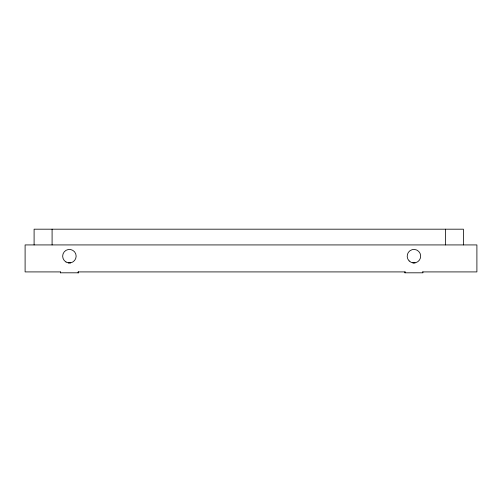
<?xml version="1.0" encoding="UTF-8"?>
<svg xmlns="http://www.w3.org/2000/svg" width="502" height="502" viewBox="0 0 502 502"><rect width="100%" height="100%" fill="white"/><g stroke="black" fill="none" stroke-linecap="round" stroke-linejoin="round"><path stroke-width="0.75" d="M68.241 262.916L70.569 262.916M412.769 262.916L415.098 262.916M405.239 271.915L78.092 271.915L78.092 272.812M422.596 271.915L476.9 271.915L476.9 244.926L25.1 244.926L25.1 271.915L60.435 271.915L60.435 272.812M78.4 272.812L78.4 271.915L78.431 272.812L60.409 272.812L60.409 271.915M404.913 272.812L422.929 272.812L422.904 271.915M463.409 244.926L463.409 229.188L34.098 229.188L34.098 244.926M445.418 229.188L445.418 244.926M404.938 271.915L404.938 272.812M52.089 229.188L52.089 244.926M66.032 262.013A6.746 6.746 0 0 0 76.147 256.171A6.746 6.746 0 0 0 66.032 250.329A6.746 6.746 0 0 0 66.032 262.013M409.161 260.946A6.746 6.746 0 0 0 420.45 257.921A6.746 6.746 0 0 0 412.186 249.657A6.746 6.746 0 0 0 409.161 260.946"/></g></svg>
